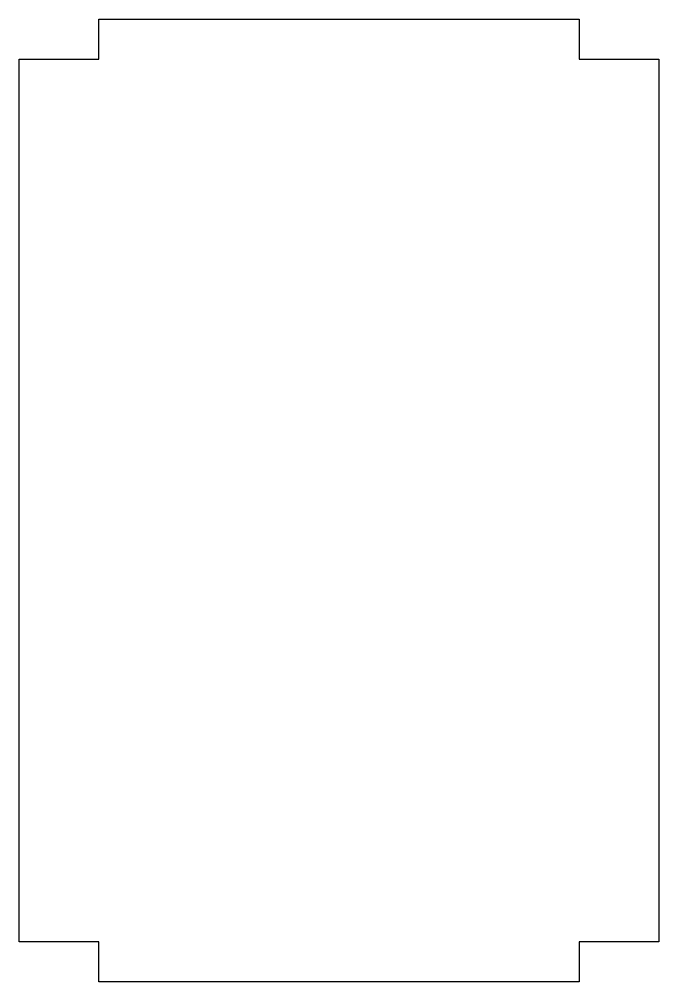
# Model space of a CAD drawing. Header units: millimetres. Extents: x 4.8 to 55.9, y 67 to 143.8.
import ezdxf

# ---------------------------------------------------------------- set-up
doc = ezdxf.new("R2010")
doc.units = ezdxf.units.MM
doc.layers.get('0').update_dxf_attribs({"linetype": 'CONTINUOUS'})

msp = doc.modelspace()

# ---------------------------------------------------------------- linework, layer by layer
msp.add_lwpolyline([(55.8938, 70.1804), (49.5438, 70.1804), (49.5438, 66.9804), (11.1898, 66.9804), (11.1898, 70.1804), (4.8398, 70.1804), (4.8398, 140.6231), (11.1898, 140.6231), (11.1898, 143.8231), (49.5438, 143.8231), (49.5438, 140.6231), (55.8938, 140.6231)], close=True)

doc.saveas('drawing.dxf')
